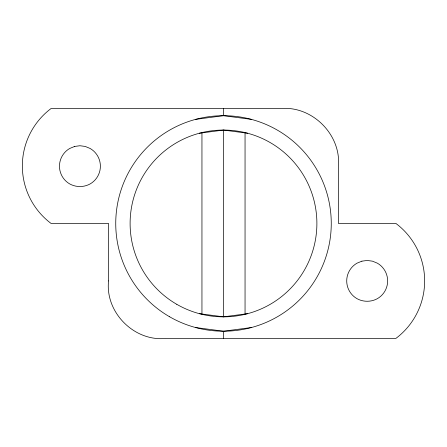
<?xml version="1.0" encoding="UTF-8"?>
<svg xmlns="http://www.w3.org/2000/svg" width="447" height="447" viewBox="0 0 447 447"><rect width="100%" height="100%" fill="white"/><g stroke="black" fill="none" stroke-linecap="round" stroke-linejoin="round"><path stroke-width="0.67" d="M195.607 119.366L223.5 115.695L251.393 119.366M199.328 133.245L223.5 130.066L247.672 133.245M199.328 313.665L223.5 316.845L247.672 313.665M195.607 327.539L223.5 331.216L251.393 327.539M245.051 132.899L245.051 314.006M223.5 108.509L223.5 115.695M223.5 130.066L223.5 316.845M223.5 331.216L223.5 338.396M201.949 132.899L201.949 314.006M108.56 280.928C105.028 312.509 134.446 341.927 166.027 338.396L395.913 338.396A71.838 71.838 0 0 0 395.913 223.455L338.44 223.455L338.44 165.982C341.134 134.636 312.319 105.822 280.973 108.509L51.087 108.509A71.838 71.838 0 0 0 51.087 223.455L108.56 223.455L108.56 280.928M74.638 146.437L69.698 148.482A20.461 20.461 0 0 0 69.698 183.918C76.001 187.416 83.863 187.416 90.16 183.918A20.461 20.461 0 0 0 90.16 148.482L85.226 146.437L79.929 145.739L74.638 146.437M361.886 261.165L356.946 263.205A20.461 20.461 0 0 0 356.946 298.646C363.249 302.144 371.111 302.144 377.408 298.646A20.461 20.461 0 0 0 377.408 263.205L372.474 261.165L367.177 260.467L361.886 261.165M169.62 316.778A107.761 107.761 0 0 0 331.261 223.455A107.761 107.761 0 0 0 169.62 130.133A107.761 107.761 0 0 0 169.62 316.778M176.805 304.334A93.389 93.389 0 0 0 316.889 223.455A93.389 93.389 0 0 0 176.805 142.576A93.389 93.389 0 0 0 176.805 304.334"/></g></svg>
